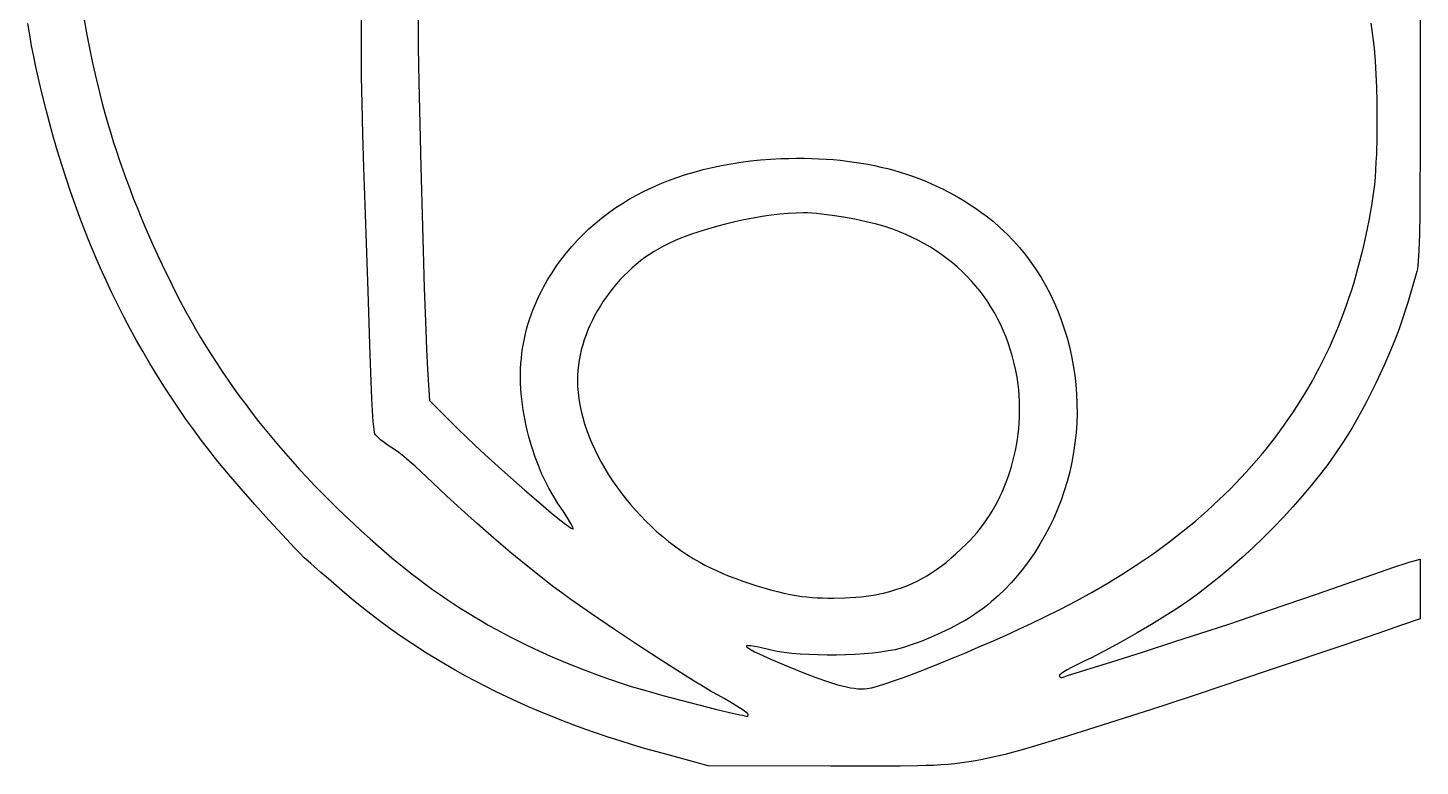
# Model space of a CAD drawing. Extents: x 45 to 6096, y -5796 to 395.
# Drawn here: x 4089 to 6096, y -5796 to -4731 of the extents above; entities that cross this region are included whole.
import ezdxf

# ---------------------------------------------------------------- set-up
doc = ezdxf.new("R2010")
doc.units = 0

msp = doc.modelspace()

# ---------------------------------------------------------------- linework, layer by layer
at = {"layer": 'Layer 1'}
for p, q in [((6095.7869, -4648.90997), (6095.7869, -4858.45997)), ((4169.16805, -4711.884875), (4174.35484, -4741.366068)), ((4569.998455, -4733.588925), (4570.277703, -4704.304181)), ((4651.93128, -4714.134777), (4651.893857, -4736.543011)), ((4092.075344, -4741.381999), (4089.430072, -4725.310381)), ((4570.054071, -4765.808384), (4569.998455, -4733.588925)), ((6027.789346, -4742.574532), (6025.353836, -4724.498798)), ((4094.900765, -4757.168172), (4092.075344, -4741.381999)), ((4174.35484, -4741.366068), (4177.137505, -4755.887196)), ((4651.893857, -4736.543011), (4652.031495, -4759.860931)), ((6029.787675, -4760.849092), (6027.789346, -4742.574532)), ((4097.905971, -4772.65088), (4094.900765, -4757.168172)), ((4101.0906, -4787.8121), (4097.905971, -4772.65088)), ((4177.137505, -4755.887196), (4180.050322, -4770.275188)), ((4180.050322, -4770.275188), (4183.096271, -4784.539927)), ((4570.443388, -4801.411946), (4570.054071, -4765.808384)), ((4652.031495, -4759.860931), (4652.74737, -4809.64383)), ((6031.367424, -4779.438169), (6029.787675, -4760.849092)), ((4105.739243, -4808.613528), (4101.0906, -4787.8121)), ((4183.096271, -4784.539927), (4186.278331, -4798.691299)), ((6032.547198, -4798.457452), (6031.367424, -4779.438169)), ((4110.607426, -4829.198469), (4105.739243, -4808.613528)), ((4186.278331, -4798.691299), (4189.599481, -4812.739185)), ((4189.599481, -4812.739185), (4193.062702, -4826.693469)), ((4571.165245, -4840.849002), (4570.443388, -4801.411946)), ((4652.74737, -4809.64383), (4654.058143, -4870.013641)), ((6033.345599, -4818.022634), (6032.547198, -4798.457452)), ((4115.696094, -4849.569029), (4110.607426, -4829.198469)), ((4193.062702, -4826.693469), (4196.670972, -4840.564034)), ((6033.781232, -4838.249403), (6033.345599, -4818.022634)), ((4121.006192, -4869.727317), (4115.696094, -4849.569029)), ((4196.670972, -4840.564034), (4200.427272, -4854.360764)), ((4200.427272, -4854.360764), (4204.334579, -4868.093541)), ((4572.218478, -4884.568941), (4571.165245, -4840.849002)), ((6033.8727, -4859.25345), (6033.781232, -4838.249403)), ((4126.538664, -4889.67544), (4121.006192, -4869.727317)), ((4204.334579, -4868.093541), (4208.395875, -4881.77225)), ((4654.058143, -4870.013641), (4655.568904, -4931.918314)), ((6033.704493, -4888.478643), (6033.8727, -4859.25345)), ((6095.7869, -4858.45997), (6095.727214, -4915.519431)), ((4132.294455, -4909.415506), (4126.538664, -4889.67544)), ((4208.395875, -4881.77225), (4212.614138, -4895.406773)), ((4212.614138, -4895.406773), (4216.992348, -4909.006994)), ((4573.601924, -4933.02115), (4572.218478, -4884.568941)), ((6033.122358, -4913.792503), (6033.704493, -4888.478643)), ((4138.274509, -4928.949622), (4132.294455, -4909.415506)), ((4216.992348, -4909.006994), (4221.533484, -4922.582796)), ((6032.639732, -4925.330043), (6033.122358, -4913.792503)), ((6095.727214, -4915.519431), (6095.532651, -4962.360845)), ((4144.479772, -4948.279897), (4138.274509, -4928.949622)), ((4221.533484, -4922.582796), (4226.240526, -4936.144063)), ((4575.314422, -4986.655021), (4573.601924, -4933.02115)), ((4655.568904, -4931.918314), (4658.948544, -5052.332705)), ((5062.526866, -4935.819071), (5075.714116, -4932.673903)), ((5075.714116, -4932.673903), (5089.158832, -4929.857859)), ((5089.158832, -4929.857859), (5102.857454, -4927.372755)), ((5102.857454, -4927.372755), (5116.806419, -4925.220409)), ((5116.806419, -4925.220409), (5131.002168, -4923.402636)), ((5131.002168, -4923.402636), (5145.441138, -4921.921253)), ((5145.441138, -4921.921253), (5160.119769, -4920.778079)), ((5160.119769, -4920.778079), (5175.0345, -4919.97493)), ((5175.0345, -4919.97493), (5186.130472, -4919.621512)), ((5186.130472, -4919.621512), (5197.094988, -4919.454419)), ((5197.094988, -4919.454419), (5207.92914, -4919.473943)), ((5207.92914, -4919.473943), (5218.634016, -4919.680374)), ((5218.634016, -4919.680374), (5229.210706, -4920.074003)), ((5229.210706, -4920.074003), (5239.660301, -4920.655121)), ((5239.660301, -4920.655121), (5249.98389, -4921.424018)), ((5249.98389, -4921.424018), (5260.182562, -4922.380985)), ((5260.182562, -4922.380985), (5270.257409, -4923.526312)), ((5270.257409, -4923.526312), (5280.20952, -4924.860291)), ((5280.20952, -4924.860291), (5290.039983, -4926.383211)), ((5290.039983, -4926.383211), (5299.749891, -4928.095365)), ((5299.749891, -4928.095365), (5309.340331, -4929.997041)), ((5309.340331, -4929.997041), (5318.812395, -4932.088532)), ((5318.812395, -4932.088532), (5328.167171, -4934.370127)), ((5328.167171, -4934.370127), (5337.40575, -4936.842118)), ((6032.010022, -4936.306581), (6032.639732, -4925.330043)), ((4150.911187, -4967.408438), (4144.479772, -4948.279897)), ((4226.240526, -4936.144063), (4231.116453, -4949.700677)), ((4231.116453, -4949.700677), (4236.164245, -4963.262521)), ((5000.577245, -4956.41816), (5012.423748, -4951.654631)), ((5012.423748, -4951.654631), (5024.545523, -4947.211141)), ((5024.545523, -4947.211141), (5036.939008, -4943.089506)), ((5036.939008, -4943.089506), (5049.600643, -4939.291544)), ((5049.600643, -4939.291544), (5062.526866, -4935.819071)), ((5337.40575, -4936.842118), (5346.529222, -4939.504794)), ((5346.529222, -4939.504794), (5355.538676, -4942.358447)), ((5355.538676, -4942.358447), (5364.435202, -4945.403368)), ((5364.435202, -4945.403368), (5373.219891, -4948.639847)), ((5373.219891, -4948.639847), (5381.893831, -4952.068175)), ((5381.893831, -4952.068175), (5390.458113, -4955.688642)), ((5390.458113, -4955.688642), (5398.913827, -4959.501539)), ((6030.251212, -4957.132425), (6031.218693, -4946.86106)), ((6031.218693, -4946.86106), (6032.010022, -4936.306581)), ((4157.5697, -4986.337353), (4150.911187, -4967.408438)), ((4236.164245, -4963.262521), (4241.386881, -4976.839481)), ((4956.015169, -4978.636317), (4966.724975, -4972.610805)), ((4966.724975, -4972.610805), (4977.724297, -4966.898063)), ((4977.724297, -4966.898063), (4989.009574, -4961.499909)), ((4989.009574, -4961.499909), (5000.577245, -4956.41816)), ((5398.913827, -4959.501539), (5407.262062, -4963.507157)), ((5407.262062, -4963.507157), (5415.503909, -4967.705786)), ((5415.503909, -4967.705786), (5423.640457, -4972.097717)), ((5423.640457, -4972.097717), (5431.672796, -4976.683242)), ((6027.729658, -4977.381585), (6029.093045, -4967.259619)), ((6029.093045, -4967.259619), (6030.251212, -4957.132425)), ((6095.532651, -4962.360845), (6095.179959, -5000.002759)), ((4164.456255, -5005.068749), (4157.5697, -4986.337353)), ((4241.386881, -4976.839481), (4246.787341, -4990.441438)), ((4246.787341, -4990.441438), (4252.368603, -5004.078275)), ((4579.72192, -5111.2653), (4575.314422, -4986.655021)), ((4925.658455, -4998.571307), (4935.478348, -4991.618385)), ((4935.478348, -4991.618385), (4945.598439, -4984.972783)), ((4945.598439, -4984.972783), (4956.015169, -4978.636317)), ((5431.672796, -4976.683242), (5439.602016, -4981.46265)), ((5439.602016, -4981.46265), (5447.429206, -4986.436232)), ((5447.429206, -4986.436232), (5455.155457, -4991.604279)), ((5455.155457, -4991.604279), (5462.781858, -4996.967081)), ((6024.329086, -4998.165609), (6026.146516, -4987.637267)), ((6026.146516, -4987.637267), (6027.729658, -4977.381585)), ((4171.571797, -5023.604735), (4164.456255, -5005.068749)), ((4252.368603, -5004.078275), (4258.133648, -5017.759877)), ((4898.035583, -5021.255821), (4906.933511, -5013.391842)), ((4906.933511, -5013.391842), (4916.142323, -5005.829732)), ((4916.142323, -5005.829732), (4925.658455, -4998.571307)), ((5094.851068, -5014.473126), (5081.749022, -5017.903246)), ((5108.1095, -5011.302875), (5094.851068, -5014.473126)), ((5121.419092, -5008.416328), (5108.1095, -5011.302875)), ((5134.674616, -5005.83732), (5121.419092, -5008.416328)), ((5147.770844, -5003.589687), (5134.674616, -5005.83732)), ((5160.60255, -5001.697266), (5147.770844, -5003.589687)), ((5173.064506, -5000.18389), (5160.60255, -5001.697266)), ((5185.051484, -4999.073397), (5173.064506, -5000.18389)), ((5196.458258, -4998.389622), (5185.051484, -4999.073397)), ((5207.1796, -4998.1564), (5196.458258, -4998.389622)), ((5212.859459, -4998.270347), (5207.1796, -4998.1564)), ((5219.131716, -4998.602885), (5212.859459, -4998.270347)), ((5225.919048, -4999.140063), (5219.131716, -4998.602885)), ((5233.144138, -4999.867927), (5225.919048, -4999.140063)), ((5248.598303, -5001.839901), (5233.144138, -4999.867927)), ((5264.87565, -5004.407187), (5248.598303, -5001.839901)), ((5281.357616, -5007.458163), (5264.87565, -5004.407187)), ((5297.425638, -5010.881205), (5281.357616, -5007.458163)), ((5312.461153, -5014.564691), (5297.425638, -5010.881205)), ((5319.39842, -5016.469219), (5312.461153, -5014.564691)), ((5462.781858, -4996.967081), (5470.3095, -5002.52493)), ((5470.3095, -5002.52493), (5480.753379, -5010.823844)), ((5480.753379, -5010.823844), (5490.799394, -5019.561101)), ((6019.933224, -5020.596048), (6022.262833, -5009.105555)), ((6022.262833, -5009.105555), (6024.329086, -4998.165609)), ((6095.179959, -5000.002759), (6094.645882, -5029.46372)), ((4178.917271, -5041.947417), (4171.571797, -5023.604735)), ((4258.133648, -5017.759877), (4270.227004, -5045.296906)), ((4881.186616, -5037.882118), (4889.452097, -5029.419852)), ((4889.452097, -5029.419852), (4898.035583, -5021.255821)), ((5033.009253, -5033.745693), (5022.267551, -5038.117619)), ((5044.433479, -5029.514457), (5033.009253, -5033.745693)), ((5056.435, -5025.447747), (5044.433479, -5029.514457)), ((5068.90859, -5021.569398), (5056.435, -5025.447747)), ((5081.749022, -5017.903246), (5068.90859, -5021.569398)), ((5325.8456, -5018.397), (5319.39842, -5016.469219)), ((5335.709533, -5021.775186), (5325.8456, -5018.397)), ((5345.356037, -5025.433081), (5335.709533, -5021.775186)), ((5354.781624, -5029.366686), (5345.356037, -5025.433081)), ((5363.982807, -5033.572006), (5354.781624, -5029.366686)), ((5372.956097, -5038.045042), (5363.982807, -5033.572006)), ((5490.799394, -5019.561101), (5500.442677, -5028.719261)), ((5500.442677, -5028.719261), (5509.678357, -5038.280884)), ((6014.4258, -5045.78445), (6019.933224, -5020.596048)), ((6094.645882, -5029.46372), (6093.907168, -5051.762275)), ((4186.49362, -5060.098905), (4178.917271, -5041.947417)), ((4270.227004, -5045.296906), (4283.091242, -5073.131592)), ((4658.948544, -5052.332705), (4660.696499, -5106.842648)), ((4858.333809, -5065.040155), (4865.623911, -5055.694086)), ((4865.623911, -5055.694086), (4873.2427, -5046.640801)), ((4873.2427, -5046.640801), (4881.186616, -5037.882118)), ((4991.749909, -5053.883188), (4985.150124, -5058.162044)), ((4998.481589, -5049.857513), (4991.749909, -5053.883188)), ((5005.338405, -5046.095193), (4998.481589, -5049.857513)), ((5012.3136, -5042.6064), (5005.338405, -5046.095193)), ((5022.267551, -5038.117619), (5012.3136, -5042.6064)), ((5381.698005, -5042.781799), (5372.956097, -5038.045042)), ((5390.205044, -5047.778279), (5381.698005, -5042.781799)), ((5398.473725, -5053.030484), (5390.205044, -5047.778279)), ((5406.500561, -5058.534419), (5398.473725, -5053.030484)), ((5509.678357, -5038.280884), (5518.501566, -5048.228528)), ((5518.501566, -5048.228528), (5526.907435, -5058.544753)), ((6011.82448, -5056.791328), (6014.4258, -5045.78445)), ((6093.907168, -5051.762275), (6092.94056, -5067.91697)), ((4194.30179, -5078.061305), (4186.49362, -5060.098905)), ((4283.091242, -5073.131592), (4296.7502, -5101.343)), ((4844.753913, -5084.603376), (4851.375956, -5074.67719)), ((4851.375956, -5074.67719), (4858.333809, -5065.040155)), ((4966.209724, -5072.415958), (4960.205103, -5077.6058)), ((4972.373273, -5067.438602), (4966.209724, -5072.415958)), ((4978.688992, -5062.683906), (4972.373273, -5067.438602)), ((4985.150124, -5058.162044), (4978.688992, -5062.683906)), ((5414.282062, -5064.286086), (5406.500561, -5058.534419)), ((5421.814742, -5070.281487), (5414.282062, -5064.286086)), ((5429.095112, -5076.516627), (5421.814742, -5070.281487)), ((5526.907435, -5058.544753), (5534.891093, -5069.212119)), ((5534.891093, -5069.212119), (5542.447672, -5080.213185)), ((6006.193924, -5078.544094), (6009.080573, -5067.711158)), ((6009.080573, -5067.711158), (6011.82448, -5056.791328)), ((6092.36453, -5074.008666), (6091.722806, -5078.946353)), ((6092.94056, -5067.91697), (6092.36453, -5074.008666)), ((4202.342725, -5095.836725), (4194.30179, -5078.061305)), ((4210.61737, -5113.427273), (4202.342725, -5095.836725)), ((4832.5315, -5105.31593), (4838.47124, -5094.816895)), ((4838.47124, -5094.816895), (4844.753913, -5084.603376)), ((4943.212397, -5094.348506), (4937.911075, -5100.286556)), ((4948.699681, -5088.582248), (4943.212397, -5094.348506)), ((4954.36617, -5082.997954), (4948.699681, -5088.582248)), ((4960.205103, -5077.6058), (4954.36617, -5082.997954)), ((5436.119683, -5082.987508), (5429.095112, -5076.516627)), ((5442.884968, -5089.690132), (5436.119683, -5082.987508)), ((5449.387478, -5096.620504), (5442.884968, -5089.690132)), ((5542.447672, -5080.213185), (5549.572302, -5091.530509)), ((5549.572302, -5091.530509), (5556.260114, -5103.146652)), ((5999.991784, -5099.949905), (6003.164379, -5089.290292)), ((6003.164379, -5089.290292), (6006.193924, -5078.544094)), ((6090.23065, -5085.86897), (6077.92755, -5127.14397)), ((6091.012481, -5082.857348), (6090.23065, -5085.86897)), ((6091.722806, -5078.946353), (6091.012481, -5082.857348)), ((4219.12667, -5130.835057), (4210.61737, -5113.427273)), ((4296.7502, -5101.343), (4303.270929, -5114.284257)), ((4303.270929, -5114.284257), (4309.960253, -5127.138462)), ((4582.946531, -5202.64555), (4579.72192, -5111.2653)), ((4660.696499, -5106.842648), (4662.402597, -5154.887908)), ((4825.773579, -5118.483634), (4829.056106, -5111.881941)), ((4829.056106, -5111.881941), (4832.5315, -5105.31593)), ((4927.89335, -5112.637337), (4923.190465, -5119.02972)), ((4932.802473, -5106.386224), (4927.89335, -5112.637337)), ((4937.911075, -5100.286556), (4932.802473, -5106.386224)), ((5455.623725, -5103.774625), (5449.387478, -5096.620504)), ((5461.590221, -5111.148499), (5455.623725, -5103.774625)), ((5467.283478, -5118.73813), (5461.590221, -5111.148499)), ((5556.260114, -5103.146652), (5562.506239, -5115.044173)), ((5562.506239, -5115.044173), (5568.305807, -5127.20563)), ((5993.216825, -5121.009995), (5996.675984, -5110.523088)), ((5996.675984, -5110.523088), (5999.991784, -5099.949905)), ((4227.871569, -5148.062184), (4219.12667, -5130.835057)), ((4309.960253, -5127.138462), (4316.819335, -5139.906923)), ((4817.081739, -5138.510789), (4819.78654, -5131.797258)), ((4819.78654, -5131.797258), (4822.683772, -5125.121806)), ((4822.683772, -5125.121806), (4825.773579, -5118.483634)), ((4914.430439, -5132.197604), (4910.386816, -5138.952757)), ((4918.700575, -5125.5532), (4914.430439, -5132.197604)), ((4923.190465, -5119.02972), (4918.700575, -5125.5532)), ((5472.700008, -5126.539519), (5467.283478, -5118.73813)), ((5477.836323, -5134.54867), (5472.700008, -5126.539519)), ((5482.688933, -5142.761586), (5477.836323, -5134.54867)), ((5568.305807, -5127.20563), (5573.653949, -5139.613584)), ((5985.86781, -5141.725598), (5989.614152, -5131.41078)), ((5989.614152, -5131.41078), (5993.216825, -5121.009995)), ((6077.92755, -5127.14397), (6074.40325, -5138.870281)), ((4236.853012, -5165.110762), (4227.871569, -5148.062184)), ((4316.819335, -5139.906923), (4323.849338, -5152.590947)), ((4323.849338, -5152.590947), (4331.051424, -5165.191842)), ((4662.402597, -5154.887908), (4664.006374, -5194.468598)), ((4810.120461, -5158.88785), (4812.248844, -5152.055286)), ((4812.248844, -5152.055286), (4814.569222, -5145.263199)), ((4814.569222, -5145.263199), (4817.081739, -5138.510789)), ((4903.006141, -5152.754619), (4899.682606, -5159.78098)), ((4906.576464, -5145.808487), (4903.006141, -5152.754619)), ((4910.386816, -5138.952757), (4906.576464, -5145.808487)), ((5487.254352, -5151.17427), (5482.688933, -5142.761586)), ((5491.529092, -5159.782725), (5487.254352, -5151.17427)), ((5573.653949, -5139.613584), (5578.545795, -5152.250594)), ((5578.545795, -5152.250594), (5582.976477, -5165.099218)), ((5977.943505, -5162.097951), (5981.977646, -5151.954604)), ((5981.977646, -5151.954604), (5985.86781, -5141.725598)), ((6070.401654, -5151.079704), (6065.957062, -5163.697244)), ((6074.40325, -5138.870281), (6070.401654, -5151.079704)), ((4246.071944, -5181.982899), (4236.853012, -5165.110762)), ((4331.051424, -5165.191842), (4338.426756, -5177.710916)), ((4804.885821, -5179.6364), (4806.439095, -5172.677608)), ((4806.439095, -5172.677608), (4808.183926, -5165.761691)), ((4808.183926, -5165.761691), (4810.120461, -5158.88785)), ((4893.802931, -5174.033694), (4891.260309, -5181.2397)), ((4896.612616, -5166.877396), (4893.802931, -5174.033694)), ((4899.682606, -5159.78098), (4896.612616, -5166.877396)), ((5495.509663, -5168.582953), (5491.529092, -5159.782725)), ((5499.192577, -5177.570959), (5495.509663, -5168.582953)), ((5582.976477, -5165.099218), (5586.941125, -5178.142018)), ((5969.442674, -5182.128288), (5973.765233, -5172.155794)), ((5973.765233, -5172.155794), (5977.943505, -5162.097951)), ((6065.957062, -5163.697244), (6061.103773, -5176.647906)), ((4255.529308, -5198.680703), (4246.071944, -5181.982899)), ((4338.426756, -5177.710916), (4345.976496, -5190.149475)), ((4345.976496, -5190.149475), (4353.701806, -5202.508828)), ((4664.006374, -5194.468598), (4665.44737, -5223.58483)), ((4801.373896, -5200.778021), (4802.353367, -5193.685807)), ((4802.353367, -5193.685807), (4803.52396, -5186.638867)), ((4803.52396, -5186.638867), (4804.885821, -5179.6364)), ((4887.003287, -5195.760141), (4885.302404, -5203.05423)), ((4888.991508, -5188.48524), (4887.003287, -5195.760141)), ((4891.260309, -5181.2397), (4888.991508, -5188.48524)), ((5502.574348, -5186.742744), (5499.192577, -5177.570959)), ((5505.651485, -5196.094312), (5502.574348, -5186.742744)), ((5508.420502, -5205.621666), (5505.651485, -5196.094312)), ((5586.941125, -5178.142018), (5590.43487, -5191.36155)), ((5590.43487, -5191.36155), (5593.452842, -5204.740376)), ((5960.364081, -5201.817844), (5964.975675, -5192.015587)), ((5964.975675, -5192.015587), (5969.442674, -5182.128288)), ((6055.876089, -5189.856694), (6050.30831, -5203.248612)), ((6061.103773, -5176.647906), (6055.876089, -5189.856694)), ((4265.226051, -5215.206281), (4255.529308, -5198.680703)), ((4275.163116, -5231.561741), (4265.226051, -5215.206281)), ((4353.701806, -5202.508828), (4361.60385, -5214.790282)), ((4361.60385, -5214.790282), (4369.68379, -5226.995145)), ((4585.27817, -5266.0463), (4582.946531, -5202.64555)), ((4799.58076, -5222.334298), (4799.987737, -5215.101468)), ((4799.987737, -5215.101468), (4800.585401, -5207.916308)), ((4800.585401, -5207.916308), (4801.373896, -5200.778021)), ((4883.895617, -5210.357331), (4882.789685, -5217.659273)), ((4885.302404, -5203.05423), (4883.895617, -5210.357331)), ((5510.87791, -5215.320809), (5508.420502, -5205.621666)), ((5513.020222, -5225.187743), (5510.87791, -5215.320809)), ((5593.452842, -5204.740376), (5595.990172, -5218.261054)), ((5950.70649, -5221.167855), (5955.607737, -5211.535216)), ((5955.607737, -5211.535216), (5960.364081, -5201.817844)), ((6050.30831, -5203.248612), (6044.434734, -5216.748665)), ((4285.341448, -5247.74919), (4275.163116, -5231.561741)), ((4369.68379, -5226.995145), (4377.942789, -5239.124724)), ((4665.44737, -5223.58483), (4668.2255, -5268.82863)), ((4799.338282, -5236.946172), (4799.364324, -5229.6156)), ((4799.364324, -5229.6156), (4799.58076, -5222.334298)), ((4881.507418, -5232.218981), (4881.3446, -5239.4564)), ((4881.991365, -5224.94988), (4881.507418, -5232.218981)), ((4882.789685, -5217.659273), (4881.991365, -5224.94988)), ((5514.843947, -5235.218473), (5513.020222, -5225.187743)), ((5516.3456, -5245.409), (5514.843947, -5235.218473)), ((5595.990172, -5218.261054), (5598.04199, -5231.906144)), ((5598.04199, -5231.906144), (5599.603428, -5245.658205)), ((5940.468667, -5240.179555), (5945.660185, -5230.715916)), ((5945.660185, -5230.715916), (5950.70649, -5221.167855)), ((6038.289662, -5230.281858), (6031.907395, -5243.773194)), ((6044.434734, -5216.748665), (6038.289662, -5230.281858)), ((4295.761991, -5263.770737), (4285.341448, -5247.74919)), ((4377.942789, -5239.124724), (4386.382009, -5251.180326)), ((4386.382009, -5251.180326), (4395.002612, -5263.16326)), ((4799.502491, -5244.326814), (4799.338282, -5236.946172)), ((4799.856805, -5251.758325), (4799.502491, -5244.326814)), ((4800.401078, -5259.241504), (4799.856805, -5251.758325)), ((4881.3446, -5239.4564), (4881.56737, -5248.187132)), ((4881.56737, -5248.187132), (4882.229139, -5257.031011)), ((5517.27035, -5253.315394), (5516.3456, -5245.409)), ((5517.962556, -5261.253468), (5517.27035, -5253.315394)), ((5599.603428, -5245.658205), (5600.669616, -5259.499796)), ((5929.649375, -5258.854179), (5935.131781, -5249.558924)), ((5935.131781, -5249.558924), (5940.468667, -5240.179555)), ((6031.907395, -5243.773194), (6025.322233, -5257.14768)), ((4306.425691, -5279.62849), (4295.761991, -5263.770737)), ((4395.002612, -5263.16326), (4403.805762, -5275.074833)), ((4403.805762, -5275.074833), (4412.79262, -5286.916352)), ((4586.071921, -5283.632787), (4585.27817, -5266.0463)), ((4668.2255, -5268.82863), (4698.388, -5298.99113)), ((4801.135165, -5266.777151), (4800.401078, -5259.241504)), ((4802.05892, -5274.366066), (4801.135165, -5266.777151)), ((4803.172199, -5282.009047), (4802.05892, -5274.366066)), ((4882.229139, -5257.031011), (4883.320097, -5265.973286)), ((4883.320097, -5265.973286), (4884.830434, -5274.999203)), ((4884.830434, -5274.999203), (4886.750338, -5284.094012)), ((5518.424545, -5269.215374), (5517.962556, -5261.253468)), ((5518.65864, -5277.193264), (5518.424545, -5269.215374)), ((5600.669616, -5259.499796), (5601.235685, -5273.413477)), ((5601.235685, -5273.413477), (5601.296766, -5287.381807)), ((5918.247378, -5277.192962), (5924.021292, -5268.065473)), ((5924.021292, -5268.065473), (5929.649375, -5258.854179)), ((6018.568474, -5270.330319), (6011.68042, -5283.246115)), ((6025.322233, -5257.14768), (6018.568474, -5270.330319)), ((4317.333493, -5295.324555), (4306.425691, -5279.62849)), ((4328.486339, -5310.861041), (4317.333493, -5295.324555)), ((4412.79262, -5286.916352), (4421.96435, -5298.689125)), ((4587.163329, -5298.986882), (4586.071921, -5283.632787)), ((4804.474857, -5289.706894), (4803.172199, -5282.009047)), ((4805.966746, -5297.460407), (4804.474857, -5289.706894)), ((4886.750338, -5284.094012), (4889.069999, -5293.24296)), ((4889.069999, -5293.24296), (4891.779607, -5302.431295)), ((5518.016824, -5301.144356), (5518.452455, -5293.165603)), ((5518.452455, -5293.165603), (5518.667168, -5285.17929)), ((5518.667168, -5285.17929), (5518.65864, -5277.193264)), ((5601.296766, -5287.381807), (5600.847988, -5301.387345)), ((5900.04911, -5304.074138), (5906.261442, -5295.19714)), ((5906.261442, -5295.19714), (5912.32748, -5286.2368)), ((5912.32748, -5286.2368), (5918.247378, -5277.192962)), ((6004.692371, -5295.820074), (5997.638626, -5307.9772)), ((6011.68042, -5283.246115), (6004.692371, -5295.820074)), ((4339.885176, -5326.240055), (4328.486339, -5310.861041)), ((4421.96435, -5298.689125), (4431.322114, -5310.39446)), ((4431.322114, -5310.39446), (4440.867074, -5322.033663)), ((4588.403565, -5310.471462), (4587.163329, -5298.986882)), ((4589.032984, -5314.251081), (4588.403565, -5310.471462)), ((4589.6438, -5316.4494), (4589.032984, -5314.251081)), ((4590.632889, -5318.147762), (4589.6438, -5316.4494)), ((4698.388, -5298.99113), (4709.100625, -5309.602397)), ((4709.100625, -5309.602397), (4721.116069, -5321.187442)), ((4807.647724, -5305.270384), (4805.966746, -5297.460407)), ((4809.517643, -5313.137626), (4807.647724, -5305.270384)), ((4811.576359, -5321.062931), (4809.517643, -5313.137626)), ((4891.779607, -5302.431295), (4894.869352, -5311.644264)), ((4894.869352, -5311.644264), (4898.329421, -5320.867116)), ((5516.492116, -5317.047787), (5517.362603, -5309.1077)), ((5517.362603, -5309.1077), (5518.016824, -5301.144356)), ((5599.884483, -5315.412651), (5598.401382, -5329.440284)), ((5600.847988, -5301.387345), (5599.884483, -5315.412651)), ((5887.184947, -5321.578723), (5893.69033, -5312.867947)), ((5893.69033, -5312.867947), (5900.04911, -5304.074138)), ((5997.638626, -5307.9772), (5990.553486, -5319.642497)), ((4351.530948, -5341.463706), (4339.885176, -5326.240055)), ((4440.867074, -5322.033663), (4450.600394, -5333.608044)), ((4450.600394, -5333.608044), (4460.523235, -5345.118908)), ((4592.347519, -5320.213537), (4590.632889, -5318.147762)), ((4594.69467, -5322.567662), (4592.347519, -5320.213537)), ((4597.581325, -5325.131074), (4594.69467, -5322.567662)), ((4600.914464, -5327.824707), (4597.581325, -5325.131074)), ((4604.601069, -5330.569499), (4600.914464, -5327.824707)), ((4608.54812, -5333.286384), (4604.601069, -5330.569499)), ((4612.6626, -5335.8963), (4608.54812, -5333.286384)), ((4617.663853, -5339.154247), (4612.6626, -5335.8963)), ((4721.116069, -5321.187442), (4734.165161, -5333.510814)), ((4734.165161, -5333.510814), (4747.978736, -5346.337063)), ((4813.823726, -5329.0471), (4811.576359, -5321.062931)), ((4816.2596, -5337.09093), (4813.823726, -5329.0471)), ((4898.329421, -5320.867116), (4902.150006, -5330.085098)), ((4902.150006, -5330.085098), (4906.321295, -5339.283459)), ((5512.606314, -5340.650023), (5514.111646, -5332.826797)), ((5514.111646, -5332.826797), (5515.407689, -5324.956769)), ((5515.407689, -5324.956769), (5516.492116, -5317.047787)), ((5598.401382, -5329.440284), (5596.393814, -5343.452803)), ((5873.733756, -5338.751791), (5880.532808, -5330.206619)), ((5880.532808, -5330.206619), (5887.184947, -5321.578723)), ((5983.47125, -5330.74097), (5973.392694, -5345.721449)), ((5990.553486, -5319.642497), (5983.47125, -5330.74097)), ((4363.4246, -5356.5341), (4351.530948, -5341.463706)), ((4378.48263, -5374.711482), (4363.4246, -5356.5341)), ((4460.523235, -5345.118908), (4470.636761, -5356.567564)), ((4470.636761, -5356.567564), (4480.942133, -5367.95532)), ((4623.874333, -5343.728388), (4617.663853, -5339.154247)), ((4631.052193, -5349.409434), (4623.874333, -5343.728388)), ((4638.955588, -5355.9881), (4631.052193, -5349.409434)), ((4647.342671, -5363.255097), (4638.955588, -5355.9881)), ((4747.978736, -5346.337063), (4776.822657, -5372.556383)), ((4820.693453, -5350.27615), (4816.2596, -5337.09093)), ((4825.164508, -5362.354472), (4820.693453, -5350.27615)), ((4906.321295, -5339.283459), (4910.833478, -5348.447446)), ((4910.833478, -5348.447446), (4915.676744, -5357.562307)), ((5506.857836, -5363.760412), (5508.977084, -5356.124679)), ((5508.977084, -5356.124679), (5510.894018, -5348.4186)), ((5510.894018, -5348.4186), (5512.606314, -5340.650023)), ((5596.393814, -5343.452803), (5593.856912, -5357.432768)), ((5852.453587, -5363.892497), (5859.6943, -5355.594575)), ((5859.6943, -5355.594575), (5866.787638, -5347.214391)), ((5866.787638, -5347.214391), (5873.733756, -5338.751791)), ((5973.392694, -5345.721449), (5962.54152, -5360.860056)), ((4396.600931, -5395.837453), (4378.48263, -5374.711482)), ((4480.942133, -5367.95532), (4491.440515, -5379.283483)), ((4655.971598, -5371.001137), (4647.342671, -5363.255097)), ((4664.600523, -5379.016934), (4655.971598, -5371.001137)), ((4776.822657, -5372.556383), (4805.494487, -5397.961793)), ((4829.821593, -5373.632851), (4825.164508, -5362.354472)), ((4834.813537, -5384.418243), (4829.821593, -5373.632851)), ((4915.676744, -5357.562307), (4920.841283, -5366.61329)), ((4920.841283, -5366.61329), (4926.317285, -5375.585642)), ((4926.317285, -5375.585642), (4932.094938, -5384.464612)), ((5502.021702, -5378.789446), (5504.5386, -5371.31795)), ((5504.5386, -5371.31795), (5506.857836, -5363.760412)), ((5590.785805, -5371.362738), (5587.175624, -5385.225272)), ((5593.856912, -5357.432768), (5590.785805, -5371.362738)), ((5837.529417, -5380.242173), (5845.065344, -5372.108312)), ((5845.065344, -5372.108312), (5852.453587, -5363.892497)), ((5950.972955, -5376.100979), (5938.742225, -5391.388408)), ((5962.54152, -5360.860056), (5950.972955, -5376.100979)), ((4416.486561, -5418.470254), (4396.600931, -5395.837453)), ((4491.440515, -5379.283483), (4502.133069, -5390.553359)), ((4502.133069, -5390.553359), (4513.020957, -5401.766258)), ((4672.9876, -5387.0932), (4664.600523, -5379.016934)), ((4692.683154, -5405.911483), (4672.9876, -5387.0932)), ((4840.289171, -5395.017601), (4834.813537, -5384.418243)), ((4846.397323, -5405.737882), (4840.289171, -5395.017601)), ((4932.094938, -5384.464612), (4938.164432, -5393.235448)), ((4938.164432, -5393.235448), (4944.515956, -5401.883397)), ((5493.308286, -5400.609195), (5496.404219, -5393.442917)), ((5496.404219, -5393.442917), (5499.309466, -5386.167051)), ((5499.309466, -5386.167051), (5502.021702, -5378.789446)), ((5587.175624, -5385.225272), (5583.0215, -5399.00293)), ((5814.03399, -5404.153581), (5822.013895, -5396.264653)), ((5822.013895, -5396.264653), (5829.845653, -5388.294235)), ((5829.845653, -5388.294235), (5837.529417, -5380.242173)), ((5938.742225, -5391.388408), (5925.904558, -5406.666532)), ((4513.020957, -5401.766258), (4524.105343, -5412.923487)), ((4524.105343, -5412.923487), (4535.387388, -5424.026352)), ((4714.392617, -5425.943653), (4692.683154, -5405.911483)), ((4805.494487, -5397.961793), (4831.840882, -5420.669682)), ((4853.286823, -5416.88604), (4846.397323, -5405.737882)), ((4861.1065, -5428.76903), (4853.286823, -5416.88604)), ((4944.515956, -5401.883397), (4951.139701, -5410.393708)), ((4951.139701, -5410.393708), (4958.025855, -5418.751628)), ((5482.899621, -5421.372027), (5486.553661, -5414.581599)), ((5486.553661, -5414.581599), (5490.023991, -5407.658039)), ((5490.023991, -5407.658039), (5493.308286, -5400.609195)), ((5578.486793, -5412.200473), (5573.3841, -5425.276522)), ((5583.0215, -5399.00293), (5578.486793, -5412.200473)), ((5797.62912, -5419.687585), (5805.905783, -5411.961174)), ((5805.905783, -5411.961174), (5814.03399, -5404.153581)), ((5925.904558, -5406.666532), (5912.51518, -5421.87954)), ((4436.846575, -5441.168125), (4416.486561, -5418.470254)), ((4535.387388, -5424.026352), (4546.868255, -5435.076162)), ((4546.868255, -5435.076162), (4558.549108, -5446.074224)), ((4737.413687, -5446.58044), (4714.392617, -5425.943653)), ((4831.840882, -5420.669682), (4843.46912, -5430.423428)), ((4843.46912, -5430.423428), (4853.708495, -5438.796441)), ((4867.134039, -5437.921956), (4861.1065, -5428.76903)), ((4958.025855, -5418.751628), (4965.164608, -5426.942404)), ((4965.164608, -5426.942404), (4972.546149, -5434.951286)), ((4972.546149, -5434.951286), (4980.160668, -5442.76352)), ((5470.858495, -5440.866039), (5475.049713, -5434.522095)), ((5475.049713, -5434.522095), (5479.064197, -5428.021475)), ((5479.064197, -5428.021475), (5482.899621, -5421.372027)), ((5573.3841, -5425.276522), (5567.740745, -5438.193286)), ((5771.90685, -5442.381274), (5780.629808, -5434.89748)), ((5780.629808, -5434.89748), (5789.203847, -5427.332969)), ((5789.203847, -5427.332969), (5797.62912, -5419.687585)), ((5898.629318, -5436.971623), (5884.3022, -5451.88697)), ((5912.51518, -5421.87954), (5898.629318, -5436.971623)), ((4456.38803, -5462.489305), (4436.846575, -5441.168125)), ((4558.549108, -5446.074224), (4570.431108, -5457.021846)), ((4570.431108, -5457.021846), (4582.515418, -5467.920336)), ((4761.044063, -5467.212575), (4737.413687, -5446.58044)), ((4853.708495, -5438.796441), (4862.289839, -5445.553269)), ((4862.289839, -5445.553269), (4868.943983, -5450.45846)), ((4871.822125, -5445.735424), (4867.134039, -5437.921956)), ((4868.943983, -5450.45846), (4871.46424, -5452.143114)), ((4871.46424, -5452.143114), (4873.401759, -5453.276564)), ((4874.724273, -5451.31647), (4871.822125, -5445.735424)), ((4873.401759, -5453.276564), (4874.722895, -5453.82938)), ((4874.722895, -5453.82938), (4875.141804, -5453.878853)), ((4875.366095, -5452.990783), (4874.724273, -5451.31647)), ((4875.141804, -5453.878853), (4875.394, -5453.77213)), ((4875.460275, -5453.500054), (4875.366095, -5452.990783)), ((4875.394, -5453.77213), (4875.460275, -5453.500054)), ((4980.160668, -5442.76352), (4987.998355, -5450.364355)), ((4987.998355, -5450.364355), (4996.049398, -5457.739038)), ((5457.247693, -5458.87933), (5461.95516, -5453.052505)), ((5461.95516, -5453.052505), (5466.492869, -5447.045458)), ((5466.492869, -5447.045458), (5470.858495, -5440.866039)), ((5561.584053, -5450.912975), (5554.941348, -5463.397801)), ((5567.740745, -5438.193286), (5561.584053, -5450.912975)), ((5744.842915, -5464.349889), (5754.013558, -5457.107324)), ((5754.013558, -5457.107324), (5763.034819, -5449.784503)), ((5763.034819, -5449.784503), (5771.90685, -5442.381274)), ((5884.3022, -5451.88697), (5869.589052, -5466.56977)), ((4473.817981, -5480.992034), (4456.38803, -5462.489305)), ((4582.515418, -5467.920336), (4594.8032, -5478.771)), ((4784.581443, -5487.230788), (4761.044063, -5467.212575)), ((4996.049398, -5457.739038), (5004.303987, -5464.872818)), ((5004.303987, -5464.872818), (5012.752312, -5471.750942)), ((5012.752312, -5471.750942), (5021.384562, -5478.358658)), ((5434.392065, -5482.660203), (5442.13, -5475.2)), ((5442.13, -5475.2), (5447.332788, -5469.960926)), ((5447.332788, -5469.960926), (5452.372794, -5464.518087)), ((5452.372794, -5464.518087), (5457.247693, -5458.87933)), ((5547.839955, -5475.609972), (5540.307198, -5487.511699)), ((5554.941348, -5463.397801), (5547.839955, -5475.609972)), ((5726.052862, -5478.594872), (5735.522735, -5471.512354)), ((5735.522735, -5471.512354), (5744.842915, -5464.349889)), ((5869.589052, -5466.56977), (5854.545102, -5480.964212)), ((4481.337098, -5488.73593), (4473.817981, -5480.992034)), ((4487.843486, -5495.234553), (4481.337098, -5488.73593)), ((4493.175526, -5500.307683), (4487.843486, -5495.234553)), ((4594.8032, -5478.771), (4614.147252, -5495.35729)), ((4614.147252, -5495.35729), (4633.524995, -5511.206989)), ((4807.323527, -5506.025809), (4784.581443, -5487.230788)), ((5021.384562, -5478.358658), (5030.190926, -5484.681214)), ((5030.190926, -5484.681214), (5039.161594, -5490.703857)), ((5039.161594, -5490.703857), (5048.286756, -5496.411837)), ((5048.286756, -5496.411837), (5057.5566, -5501.7904)), ((5412.581619, -5501.927047), (5419.667289, -5495.994659)), ((5419.667289, -5495.994659), (5426.920966, -5489.582067)), ((5426.920966, -5489.582067), (5434.392065, -5482.660203)), ((5540.307198, -5487.511699), (5532.3704, -5499.065193)), ((5696.743551, -5499.364293), (5706.663425, -5492.520687)), ((5706.663425, -5492.520687), (5716.433144, -5485.597598)), ((5716.433144, -5485.597598), (5726.052862, -5478.594872)), ((5839.225575, -5495.014487), (5823.6857, -5508.664783)), ((5854.545102, -5480.964212), (5839.225575, -5495.014487)), ((4497.1716, -5503.7751), (4493.175526, -5500.307683)), ((4511.75675, -5516.425512), (4497.1716, -5503.7751)), ((4522.621209, -5525.820277), (4511.75675, -5516.425512)), ((4633.524995, -5511.206989), (4643.245758, -5518.8667)), ((4828.568013, -5522.98837), (4807.323527, -5506.025809)), ((5057.5566, -5501.7904), (5065.03105, -5505.81815)), ((5065.03105, -5505.81815), (5073.113026, -5509.846482)), ((5073.113026, -5509.846482), (5081.721719, -5513.848074)), ((5081.721719, -5513.848074), (5090.776319, -5517.7956)), ((5384.9307, -5521.435925), (5391.838495, -5517.133671)), ((5391.838495, -5517.133671), (5398.716637, -5512.467485)), ((5398.716637, -5512.467485), (5405.61454, -5507.4083)), ((5405.61454, -5507.4083), (5412.581619, -5501.927047)), ((5524.056887, -5510.232662), (5515.393982, -5520.976318)), ((5532.3704, -5499.065193), (5524.056887, -5510.232662)), ((5666.081454, -5519.419756), (5686.673367, -5506.12857)), ((5686.673367, -5506.12857), (5696.743551, -5499.364293)), ((5823.6857, -5508.664783), (5807.980703, -5521.859289)), ((6008.4745, -5526.00297), (6057.93505, -5508.788495)), ((6057.93505, -5508.788495), (6075.502984, -5502.953182)), ((6075.502984, -5502.953182), (6081.438286, -5501.135465)), ((6081.438286, -5501.135465), (6085.0714, -5500.20607)), ((6085.0714, -5500.20607), (6095.787, -5497.42794)), ((6095.787, -5497.42794), (6095.787, -5540.29044)), ((4534.081, -5535.922), (4522.621209, -5525.820277)), ((4546.185175, -5546.393518), (4534.081, -5535.922)), ((4643.245758, -5518.8667), (4652.998055, -5526.355563)), ((4652.998055, -5526.355563), (4662.789587, -5533.678011)), ((4662.789587, -5533.678011), (4672.628059, -5540.838477)), ((4838.409188, -5530.592081), (4828.568013, -5522.98837)), ((4847.6126, -5537.5092), (4838.409188, -5530.592081)), ((4859.098404, -5545.971246), (4847.6126, -5537.5092)), ((5090.776319, -5517.7956), (5100.196017, -5521.661737)), ((5100.196017, -5521.661737), (5109.900002, -5525.419162)), ((5109.900002, -5525.419162), (5119.807467, -5529.040549)), ((5119.807467, -5529.040549), (5129.8376, -5532.498575)), ((5129.8376, -5532.498575), (5139.909593, -5535.765916)), ((5139.909593, -5535.765916), (5149.942635, -5538.815248)), ((5348.217392, -5538.505609), (5356.014681, -5535.586991)), ((5356.014681, -5535.586991), (5363.535242, -5532.449781)), ((5363.535242, -5532.449781), (5370.828488, -5529.064912)), ((5370.828488, -5529.064912), (5377.943836, -5525.403316)), ((5377.943836, -5525.403316), (5384.9307, -5521.435925)), ((5506.409011, -5531.25837), (5497.129297, -5541.041028)), ((5515.393982, -5520.976318), (5506.409011, -5531.25837)), ((5623.087116, -5545.056975), (5644.886448, -5532.395479)), ((5644.886448, -5532.395479), (5666.081454, -5519.419756)), ((5792.165811, -5534.542197), (5776.296251, -5546.657694)), ((5807.980703, -5521.859289), (5792.165811, -5534.542197)), ((5946.611377, -5547.601626), (6008.4745, -5526.00297)), ((4558.46281, -5556.67501), (4546.185175, -5546.393518)), ((4570.915285, -5566.767127), (4558.46281, -5556.67501)), ((4672.628059, -5540.838477), (4682.521175, -5547.841393)), ((4682.521175, -5547.841393), (4692.476636, -5554.691193)), ((4692.476636, -5554.691193), (4702.502148, -5561.392311)), ((4872.117248, -5555.329154), (4859.098404, -5545.971246)), ((4901.816913, -5576.111666), (4872.117248, -5555.329154)), ((5149.942635, -5538.815248), (5159.855918, -5541.619246)), ((5159.855918, -5541.619246), (5169.568631, -5544.150587)), ((5169.568631, -5544.150587), (5178.999966, -5546.381948)), ((5178.999966, -5546.381948), (5188.069112, -5548.286002)), ((5188.069112, -5548.286002), (5196.69526, -5549.835428)), ((5196.69526, -5549.835428), (5204.7976, -5551.0029)), ((5204.7976, -5551.0029), (5211.763449, -5551.812734)), ((5211.763449, -5551.812734), (5219.075789, -5552.458625)), ((5219.075789, -5552.458625), (5226.671833, -5552.944061)), ((5226.671833, -5552.944061), (5234.488795, -5553.272529)), ((5234.488795, -5553.272529), (5242.463888, -5553.447518)), ((5242.463888, -5553.447518), (5250.534326, -5553.472517)), ((5250.534326, -5553.472517), (5266.710087, -5553.086494)), ((5266.710087, -5553.086494), (5282.513788, -5552.142365)), ((5282.513788, -5552.142365), (5290.11915, -5551.469732)), ((5290.11915, -5551.469732), (5297.443136, -5550.668037)), ((5297.443136, -5550.668037), (5304.422961, -5549.740768)), ((5304.422961, -5549.740768), (5310.995837, -5548.691413)), ((5310.995837, -5548.691413), (5317.098979, -5547.523461)), ((5317.098979, -5547.523461), (5322.6696, -5546.2404)), ((5322.6696, -5546.2404), (5322.671, -5546.2406)), ((5322.671, -5546.2406), (5331.594966, -5543.803346)), ((5331.594966, -5543.803346), (5340.093959, -5541.234705)), ((5340.093959, -5541.234705), (5348.217392, -5538.505609)), ((5487.582164, -5550.286504), (5477.794938, -5558.957006)), ((5497.129297, -5541.041028), (5487.582164, -5550.286504)), ((5577.670527, -5569.442226), (5600.682221, -5557.405479)), ((5600.682221, -5557.405479), (5623.087116, -5545.056975)), ((5776.296251, -5546.657694), (5760.42725, -5558.14997)), ((5879.985838, -5570.502545), (5946.611377, -5547.601626)), ((6095.787, -5540.29044), (6095.787, -5583.54984)), ((4583.54398, -5576.670526), (4570.915285, -5566.767127)), ((4596.350278, -5586.385858), (4583.54398, -5576.670526)), ((4702.502148, -5561.392311), (4712.605413, -5567.949179)), ((4712.605413, -5567.949179), (4722.794135, -5574.36623)), ((4722.794135, -5574.36623), (4733.076017, -5580.647897)), ((4934.837295, -5598.614964), (4901.816913, -5576.111666)), ((5457.6095, -5574.42193), (5452.167302, -5578.097001)), ((5462.723694, -5570.802018), (5457.6095, -5574.42193)), ((5467.794942, -5567.014744), (5462.723694, -5570.802018)), ((5472.819828, -5563.064832), (5467.794942, -5567.014744)), ((5477.794938, -5558.957006), (5472.819828, -5563.064832)), ((5554.0508, -5581.16845), (5577.670527, -5569.442226)), ((5745.555277, -5568.262526), (5727.995089, -5579.519204)), ((5753.380194, -5563.03242), (5745.555277, -5568.262526)), ((5760.42725, -5558.14997), (5753.380194, -5563.03242)), ((5820.05763, -5590.798976), (5879.985838, -5570.502545)), ((4609.335559, -5595.913778), (4596.350278, -5586.385858)), ((4622.501204, -5605.254941), (4609.335559, -5595.913778)), ((4733.076017, -5580.647897), (4743.458762, -5586.798613)), ((4743.458762, -5586.798613), (4753.950075, -5592.822813)), ((4753.950075, -5592.822813), (4764.557658, -5598.724927)), ((5419.511867, -5596.655476), (5404.8748, -5603.741093)), ((5433.455962, -5589.286153), (5419.511867, -5596.655476)), ((5440.038791, -5585.551785), (5433.455962, -5589.286153)), ((5446.293152, -5581.81451), (5440.038791, -5585.551785)), ((5452.167302, -5578.097001), (5446.293152, -5581.81451)), ((5517.414928, -5598.445031), (5536.111616, -5589.743957)), ((5536.111616, -5589.743957), (5554.0508, -5581.16845)), ((5708.593147, -5591.427009), (5688.195912, -5603.492945)), ((5727.995089, -5579.519204), (5708.593147, -5591.427009)), ((5778.2865, -5604.58417), (5820.05763, -5590.798976)), ((6068.7995, -5592.67796), (6034.889154, -5604.407491)), ((6095.787, -5583.54984), (6068.7995, -5592.67796)), ((4635.848594, -5614.409998), (4622.501204, -5605.254941)), ((4649.37911, -5623.379606), (4635.848594, -5614.409998)), ((4764.557658, -5598.724927), (4775.289215, -5604.50939)), ((4775.289215, -5604.50939), (4786.15245, -5610.180635)), ((4786.15245, -5610.180635), (4797.155065, -5615.743095)), ((4797.155065, -5615.743095), (4808.304765, -5621.201202)), ((4969.3041, -5621.597275), (4934.837295, -5598.614964)), ((5375.177487, -5616.335675), (5367.966824, -5619.023593)), ((5389.958695, -5610.36162), (5375.177487, -5616.335675)), ((5404.8748, -5603.741093), (5389.958695, -5610.36162)), ((5458.971564, -5624.41799), (5478.62573, -5615.870414)), ((5478.62573, -5615.870414), (5498.179909, -5607.183306)), ((5498.179909, -5607.183306), (5517.414928, -5598.445031)), ((5667.649845, -5615.224015), (5647.801405, -5626.127223)), ((5688.195912, -5603.492945), (5667.649845, -5615.224015)), ((5696.9271, -5630.77797), (5743.708763, -5615.74634)), ((5743.708763, -5615.74634), (5778.2865, -5604.58417)), ((6034.889154, -5604.407491), (5988.835355, -5620.136774)), ((4663.094132, -5632.164416), (4649.37911, -5623.379606)), ((4676.995043, -5640.765084), (4663.094132, -5632.164416)), ((4808.304765, -5621.201202), (4819.609252, -5626.559391)), ((4819.609252, -5626.559391), (4831.07623, -5631.822093)), ((4831.07623, -5631.822093), (4842.713403, -5636.993742)), ((4842.713403, -5636.993742), (4866.529146, -5647.081614)), ((5003.34303, -5643.816827), (4969.3041, -5621.597275)), ((5125.042305, -5622.499588), (5124.86974, -5622.901054)), ((5124.86974, -5622.901054), (5125.063432, -5623.427948)), ((5125.580545, -5622.222897), (5125.042305, -5622.499588)), ((5125.063432, -5623.427948), (5125.623962, -5624.080925)), ((5126.483879, -5622.070327), (5125.580545, -5622.222897)), ((5125.623962, -5624.080925), (5127.847862, -5625.767742)), ((5127.751726, -5622.041222), (5126.483879, -5622.070327)), ((5131.378633, -5622.350797), (5127.751726, -5622.041222)), ((5127.847862, -5625.767742), (5131.546091, -5627.966737)), ((5136.456614, -5623.146389), (5131.378633, -5622.350797)), ((5131.546091, -5627.966737), (5136.723298, -5630.683143)), ((5142.98102, -5624.422767), (5136.456614, -5623.146389)), ((5136.723298, -5630.683143), (5143.384136, -5633.922191)), ((5160.3505, -5628.39695), (5142.98102, -5624.422767)), ((5143.384136, -5633.922191), (5161.175304, -5641.989143)), ((5169.3172, -5630.266806), (5160.3505, -5628.39695)), ((5179.436155, -5631.858769), (5169.3172, -5630.266806)), ((5190.538769, -5633.174003), (5179.436155, -5631.858769)), ((5202.45645, -5634.21367), (5190.538769, -5633.174003)), ((5215.020603, -5634.978933), (5202.45645, -5634.21367)), ((5228.062633, -5635.470956), (5215.020603, -5634.978933)), ((5241.413947, -5635.690901), (5228.062633, -5635.470956)), ((5254.90595, -5635.639933), (5241.413947, -5635.690901)), ((5268.370049, -5635.319212), (5254.90595, -5635.639933)), ((5281.637648, -5634.729904), (5268.370049, -5635.319212)), ((5294.540155, -5633.87317), (5281.637648, -5634.729904)), ((5306.908975, -5632.750174), (5294.540155, -5633.87317)), ((5318.575513, -5631.362079), (5306.908975, -5632.750174)), ((5329.371177, -5629.710048), (5318.575513, -5631.362079)), ((5339.12737, -5627.795244), (5329.371177, -5629.710048)), ((5347.6755, -5625.61883), (5339.12737, -5627.795244)), ((5354.164089, -5623.687843), (5347.6755, -5625.61883)), ((5360.945111, -5621.481873), (5354.164089, -5623.687843)), ((5367.966824, -5619.023593), (5360.945111, -5621.481873)), ((5420.239958, -5640.741081), (5439.436582, -5632.737668)), ((5439.436582, -5632.737668), (5458.971564, -5624.41799)), ((5629.497053, -5635.709574), (5621.188429, -5639.851366)), ((5647.801405, -5626.127223), (5629.497053, -5635.709574)), ((5650.145437, -5645.760021), (5696.9271, -5630.77797)), ((5988.835355, -5620.136774), (5878.249788, -5657.567072)), ((4691.083223, -5649.182263), (4676.995043, -5640.765084)), ((4705.360052, -5657.416606), (4691.083223, -5649.182263)), ((4719.826913, -5665.468768), (4705.360052, -5657.416606)), ((4866.529146, -5647.081614), (4891.118108, -5656.858472)), ((4891.118108, -5656.858472), (4916.541917, -5666.359779)), ((5035.079788, -5664.031847), (5003.34303, -5643.816827)), ((5161.175304, -5641.989143), (5184.9568, -5652.20945)), ((5184.9568, -5652.20945), (5206.1617, -5660.850003)), ((5366.871947, -5661.970068), (5383.738468, -5655.445647)), ((5383.738468, -5655.445647), (5401.600862, -5648.339863)), ((5401.600862, -5648.339863), (5420.239958, -5640.741081)), ((5586.992637, -5657.071045), (5582.368118, -5659.864672)), ((5592.58454, -5653.942553), (5586.992637, -5657.071045)), ((5598.985695, -5650.572214), (5592.58454, -5653.942553)), ((5606.037975, -5647.053047), (5598.985695, -5650.572214)), ((5604.957488, -5659.638278), (5615.5677, -5656.57487)), ((5613.58325, -5643.47807), (5606.037975, -5647.053047)), ((5621.188429, -5639.851366), (5613.58325, -5643.47807)), ((5615.5677, -5656.57487), (5650.145437, -5645.760021)), ((5878.249788, -5657.567072), (5772.947577, -5692.913815)), ((4734.485185, -5673.339402), (4719.826913, -5665.468768)), ((4749.33625, -5681.029162), (4734.485185, -5673.339402)), ((4916.541917, -5666.359779), (4942.8622, -5675.621)), ((4942.8622, -5675.621), (4958.810035, -5680.65946)), ((5049.499134, -5672.999603), (5035.079788, -5664.031847)), ((5062.640077, -5681.000562), (5049.499134, -5672.999603)), ((5206.1617, -5660.850003), (5224.966748, -5668.053441)), ((5224.966748, -5668.053441), (5241.576582, -5673.870921)), ((5241.576582, -5673.870921), (5249.122242, -5676.275913)), ((5249.122242, -5676.275913), (5256.195837, -5678.3536)), ((5313.748039, -5680.486792), (5324.439346, -5677.171488)), ((5324.439346, -5677.171488), (5337.003214, -5672.921355)), ((5337.003214, -5672.921355), (5351.220472, -5667.824759)), ((5351.220472, -5667.824759), (5366.871947, -5661.970068)), ((5576.076843, -5664.773265), (5575.88015, -5665.30617)), ((5575.88015, -5665.30617), (5576.008049, -5666.237119)), ((5576.008049, -5666.237119), (5576.382444, -5666.949478)), ((5576.653745, -5664.075253), (5576.076843, -5664.773265)), ((5576.382444, -5666.949478), (5576.989383, -5667.447898)), ((5578.869111, -5662.230414), (5576.653745, -5664.075253)), ((5576.989383, -5667.447898), (5577.814914, -5667.737027)), ((5577.814914, -5667.737027), (5578.845083, -5667.821519)), ((5578.845083, -5667.821519), (5580.065939, -5667.706023)), ((5582.368118, -5659.864672), (5578.869111, -5662.230414)), ((5580.065939, -5667.706023), (5583.0239, -5666.89367)), ((5583.0239, -5666.89367), (5587.606576, -5665.169743)), ((5587.606576, -5665.169743), (5595.277442, -5662.627257)), ((5595.277442, -5662.627257), (5604.957488, -5659.638278)), ((4764.381489, -5688.538703), (4749.33625, -5681.029162)), ((4779.622283, -5695.868677), (4764.381489, -5688.538703)), ((4795.060012, -5703.019739), (4779.622283, -5695.868677)), ((4958.810035, -5680.65946), (4979.883128, -5686.832733)), ((4979.883128, -5686.832733), (5004.323464, -5693.675729)), ((5004.323464, -5693.675729), (5030.373025, -5700.723363)), ((5074.268328, -5687.879502), (5062.640077, -5681.000562)), ((5084.1496, -5693.4812), (5074.268328, -5687.879502)), ((5092.845194, -5698.353004), (5084.1496, -5693.4812)), ((5256.195837, -5678.3536), (5262.822947, -5680.110376)), ((5262.822947, -5680.110376), (5269.029151, -5681.552636)), ((5269.029151, -5681.552636), (5274.840028, -5682.686773)), ((5274.840028, -5682.686773), (5280.281158, -5683.519184)), ((5280.281158, -5683.519184), (5285.378121, -5684.056263)), ((5285.378121, -5684.056263), (5290.156496, -5684.304404)), ((5290.156496, -5684.304404), (5294.641862, -5684.270001)), ((5294.641862, -5684.270001), (5298.8598, -5683.95945)), ((5298.8598, -5683.95945), (5301.701572, -5683.513644)), ((5301.701572, -5683.513644), (5305.148467, -5682.778902)), ((5305.148467, -5682.778902), (5313.748039, -5680.486792)), ((5772.947577, -5692.913815), (5733.497973, -5706.038652)), ((4810.696059, -5709.992542), (4795.060012, -5703.019739)), ((4826.531803, -5716.78774), (4810.696059, -5709.992542)), ((4842.568625, -5723.405988), (4826.531803, -5716.78774)), ((5030.373025, -5700.723363), (5056.273796, -5707.510544)), ((5056.273796, -5707.510544), (5080.267759, -5713.572186)), ((5080.267759, -5713.572186), (5100.5969, -5718.443201)), ((5100.95478, -5703.062025), (5092.845194, -5698.353004)), ((5114.708988, -5711.489425), (5100.95478, -5703.062025)), ((5120.000142, -5714.956657), (5114.708988, -5711.489425)), ((5123.998352, -5717.758813), (5120.000142, -5714.956657)), ((5126.526882, -5719.770318), (5123.998352, -5717.758813)), ((5708.8335, -5714.12196), (5617.945332, -5742.930267)), ((5733.497973, -5706.038652), (5708.8335, -5714.12196)), ((4858.807908, -5729.847938), (4842.568625, -5723.405988)), ((4875.251031, -5736.114245), (4858.807908, -5729.847938)), ((4891.899376, -5742.205563), (4875.251031, -5736.114245)), ((5100.5969, -5718.443201), (5115.5032, -5721.6585)), ((5115.5032, -5721.6585), (5119.471943, -5722.309624)), ((5119.471943, -5722.309624), (5122.845369, -5722.997955)), ((5122.845369, -5722.997955), (5126.6157, -5724.03975)), ((5127.184789, -5720.440335), (5126.526882, -5719.770318)), ((5126.6157, -5724.03975), (5126.907155, -5723.822708)), ((5126.907155, -5723.822708), (5127.161403, -5723.196389)), ((5127.161403, -5723.196389), (5127.341237, -5722.198)), ((5127.409, -5720.8656), (5127.184789, -5720.440335)), ((5127.341237, -5722.198), (5127.40945, -5720.86475)), ((5127.40945, -5720.86475), (5127.409, -5720.8656)), ((4908.754324, -5748.122545), (4891.899376, -5742.205563)), ((4925.817255, -5753.865845), (4908.754324, -5748.122545)), ((4943.089551, -5759.436117), (4925.817255, -5753.865845)), ((5581.446916, -5754.381407), (5549.804594, -5764.059983)), ((5617.945332, -5742.930267), (5581.446916, -5754.381407)), ((4960.572592, -5764.834014), (4943.089551, -5759.436117)), ((4978.26776, -5770.060192), (4960.572592, -5764.834014)), ((4996.176436, -5775.115302), (4978.26776, -5770.060192)), ((5014.3, -5780), (4996.176436, -5775.115302)), ((5509.628995, -5775.576036), (5497.765184, -5778.687779)), ((5522.187604, -5772.11308), (5509.628995, -5775.576036)), ((5549.804594, -5764.059983), (5522.187604, -5772.11308)), ((5014.303, -5780.003285), (5014.3, -5780)), ((5069.8655, -5795.084485), (5014.303, -5780.003285)), ((5246.4745, -5795.48136), (5069.8655, -5795.084485)), ((5317.698793, -5795.713133), (5246.4745, -5795.48136)), ((5346.472116, -5795.670595), (5317.698793, -5795.713133)), ((5371.793906, -5795.32633), (5346.472116, -5795.670595)), ((5383.42009, -5794.995086), (5371.793906, -5795.32633)), ((5394.494927, -5794.533254), (5383.42009, -5794.995086)), ((5405.122263, -5793.922448), (5394.494927, -5794.533254)), ((5415.405941, -5793.144283), (5405.122263, -5793.922448)), ((5425.449809, -5792.180374), (5415.405941, -5793.144283)), ((5435.357711, -5791.012334), (5425.449809, -5792.180374)), ((5445.233493, -5789.621779), (5435.357711, -5791.012334)), ((5455.181, -5787.990322), (5445.233493, -5789.621779)), ((5465.304077, -5786.09958), (5455.181, -5787.990322)), ((5475.70657, -5783.931165), (5465.304077, -5786.09958)), ((5486.492324, -5781.466694), (5475.70657, -5783.931165)), ((5497.765184, -5778.687779), (5486.492324, -5781.466694))]:
    msp.add_line(p, q, dxfattribs=at)

doc.saveas('drawing.dxf')
